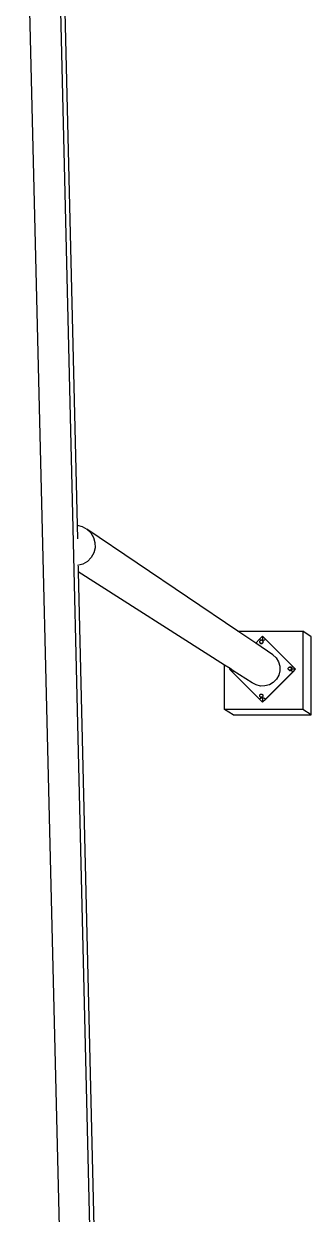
# Model space of a CAD drawing. Header units: inches. Extents: x -1152 to 1243, y -567 to 664.
# Drawn here: x -349.8 to -275.7, y 48.5 to 356 of the extents above; entities that cross this region are included whole.
import ezdxf

# ---------------------------------------------------------------- set-up
doc = ezdxf.new("R2010")
doc.units = ezdxf.units.IN
doc.header["$MEASUREMENT"] = 0

msp = doc.modelspace()

# ---------------------------------------------------------------- linework, layer by layer
for p, q in [((-318.2234, -566.54973), (-344.30649, 529.8555)), ((-338.81336, -28.5092), (-349.8408, 424.37246)), ((-340.76462, 424.37246), (-336.07306, 226.50383)), ((-336.07306, 226.50383), (-334.74476, 226.16555)), ((-336.07306, 226.50383), (-335.98934, 222.97287)), ((-334.74476, 226.16555), (-333.54456, 225.49237)), ((-333.54456, 225.49237), (-332.55949, 224.53148)), ((-294.58022, 199.15057), (-333.54456, 225.49237)), ((-332.55949, 224.53148), (-331.85669, 223.34839)), ((-331.85669, 223.34839), (-331.48403, 222.0237)), ((-331.48403, 222.0237), (-331.46693, 220.64771)), ((-331.80655, 219.31417), (-332.47973, 218.11398)), ((-331.46693, 220.64771), (-331.80655, 219.31417)), ((-335.9484, 216.05345), (-335.98934, 216.05294)), ((-334.62371, 216.4261), (-335.9484, 216.05345)), ((-335.82272, 215.9458), (-335.78724, 214.4493)), ((-333.44062, 217.12891), (-334.62371, 216.4261)), ((-332.47973, 218.11398), (-333.44062, 217.12891)), ((-298.04907, 190.34795), (-335.78724, 214.4493)), ((-335.78724, 214.4493), (-330.13869, -23.78069)), ((-294.58022, 199.15057), (-277.78421, 199.15057)), ((-289.99815, 196.05287), (-294.58022, 199.15057)), ((-289.99815, 196.05287), (-288.98886, 197.06215)), ((-288.98886, 197.06215), (-288.23696, 197.81405)), ((-288.98886, 197.06215), (-288.76864, 196.89317)), ((-288.76864, 196.89317), (-288.51218, 196.78694)), ((-288.22207, 197.80383), (-288.23696, 197.81405)), ((-288.23696, 197.81405), (-287.48507, 197.06215)), ((-288.23696, 197.81405), (-288.23696, 196.75641)), ((-288.22207, 197.80383), (-287.47022, 197.05197)), ((-287.96175, 196.78694), (-287.70529, 196.89317)), ((-287.70529, 196.89317), (-287.48507, 197.06215)), ((-287.48507, 197.06215), (-280.46127, 190.03835)), ((-287.47022, 197.05197), (-287.48507, 197.06215)), ((-287.47022, 197.05197), (-280.44678, 190.02854)), ((-277.78421, 199.15057), (-277.78421, 178.88571)), ((-275.67282, 197.63686), (-277.78421, 199.15057)), ((-275.67282, 177.52603), (-275.67282, 197.63686)), ((-285.53457, 193.03527), (-289.99815, 196.05287)), ((-288.93984, 196.35383), (-288.92595, 196.45935)), ((-288.92595, 196.24831), (-288.93984, 196.35383)), ((-288.92595, 196.45935), (-288.88522, 196.55767)), ((-288.88522, 196.14999), (-288.92595, 196.24831)), ((-288.88522, 196.55767), (-288.82043, 196.64211)), ((-288.8836, 196.14788), (-288.88522, 196.14999)), ((-288.8836, 196.14788), (-288.87705, 196.13206)), ((-288.82043, 196.06555), (-288.8836, 196.14788)), ((-288.87705, 196.13206), (-288.80998, 196.04465)), ((-288.87066, 196.13101), (-288.86688, 196.12189)), ((-288.86688, 196.12189), (-288.80864, 196.04599)), ((-288.82043, 196.64211), (-288.736, 196.7069)), ((-288.80269, 196.05194), (-288.82043, 196.06555)), ((-288.80269, 196.05194), (-288.80998, 196.04465)), ((-288.80864, 196.04599), (-288.80423, 196.04024)), ((-288.80423, 196.04024), (-288.79982, 196.03448)), ((-288.736, 196.00076), (-288.80269, 196.05194)), ((-288.79982, 196.03448), (-288.71241, 195.96742)), ((-288.736, 196.7069), (-288.63767, 196.74762)), ((-288.70522, 195.97987), (-288.736, 196.00076)), ((-288.72829, 195.99757), (-288.736, 196.00076)), ((-288.70522, 195.97987), (-288.72829, 195.99757)), ((-288.63767, 195.96004), (-288.72829, 195.99757)), ((-288.71241, 195.96742), (-288.61063, 195.92526)), ((-288.60691, 195.93915), (-288.70522, 195.97987)), ((-288.63767, 196.74762), (-288.62385, 196.74944)), ((-288.53216, 195.94614), (-288.63767, 195.96004)), ((-288.6208, 196.75071), (-288.62385, 196.74944)), ((-288.53216, 196.76151), (-288.6208, 196.75071)), ((-288.61063, 195.92526), (-288.5014, 195.91088)), ((-288.5014, 195.92526), (-288.60691, 195.93915)), ((-288.51157, 196.76509), (-288.53216, 196.76151)), ((-288.53216, 196.76151), (-288.42664, 196.74762)), ((-288.42664, 195.96004), (-288.53216, 195.94614)), ((-288.51218, 196.78694), (-288.23696, 196.75071)), ((-288.40234, 196.75071), (-288.51157, 196.76509)), ((-288.5014, 195.92526), (-288.5014, 195.95019)), ((-288.39589, 195.93915), (-288.5014, 195.92526)), ((-288.5014, 195.91088), (-288.39217, 195.92526)), ((-288.5014, 195.92238), (-288.5014, 195.92526)), ((-288.5014, 195.91088), (-288.5014, 195.92238)), ((-288.42664, 196.74762), (-288.32831, 196.7069)), ((-288.32831, 196.00076), (-288.42664, 195.96004)), ((-288.30056, 196.70855), (-288.40234, 196.75071)), ((-288.30056, 195.97759), (-288.39589, 195.93915)), ((-288.39217, 195.92526), (-288.29039, 195.96742)), ((-288.29758, 196.68593), (-288.32831, 196.7069)), ((-288.32831, 196.7069), (-288.30499, 196.689)), ((-288.24388, 196.06555), (-288.32831, 196.00076)), ((-288.30499, 196.689), (-288.29758, 196.68593)), ((-288.30499, 196.689), (-288.24388, 196.64211)), ((-288.21315, 196.64148), (-288.30056, 196.70855)), ((-288.21315, 196.04465), (-288.30056, 195.97759)), ((-288.29758, 196.68593), (-288.21315, 196.62115)), ((-288.29039, 195.96742), (-288.20299, 196.03448)), ((-288.24388, 196.64211), (-288.17909, 196.55767)), ((-288.23961, 196.07111), (-288.24388, 196.06555)), ((-288.17909, 196.14999), (-288.23961, 196.07111)), ((-288.23961, 196.07111), (-288.21315, 196.04465)), ((-288.23696, 196.75071), (-287.96175, 196.78694)), ((-288.14609, 196.55408), (-288.21315, 196.64148)), ((-288.21315, 196.62115), (-288.14837, 196.53672)), ((-288.21315, 196.04465), (-288.14609, 196.13206)), ((-288.13592, 196.54391), (-288.20299, 196.63131)), ((-288.20299, 196.03448), (-288.13592, 196.12189)), ((-288.17909, 196.55767), (-288.13836, 196.45935)), ((-288.13836, 196.24831), (-288.17909, 196.14999)), ((-288.14837, 196.53672), (-288.10765, 196.4384)), ((-288.10393, 196.45229), (-288.14609, 196.55408)), ((-288.14609, 196.13206), (-288.10932, 196.22081)), ((-288.13836, 196.45935), (-288.12447, 196.35383)), ((-288.12447, 196.35383), (-288.13836, 196.24831)), ((-288.09376, 196.44213), (-288.13592, 196.54391)), ((-288.13592, 196.12189), (-288.09494, 196.22081)), ((-288.10932, 196.22081), (-288.10765, 196.22739)), ((-288.10765, 196.4384), (-288.09376, 196.3329)), ((-288.09376, 196.3329), (-288.10765, 196.22739)), ((-288.10765, 196.22739), (-288.10393, 196.23384)), ((-288.08955, 196.34307), (-288.10393, 196.45229)), ((-288.10393, 196.23384), (-288.08955, 196.34307)), ((-288.09494, 196.22081), (-288.09376, 196.22367)), ((-288.07938, 196.3329), (-288.09376, 196.44213)), ((-288.09376, 196.22367), (-288.07938, 196.3329)), ((-285.53457, 193.03527), (-284.69129, 192.2127)), ((-284.69129, 192.2127), (-284.08964, 191.19989)), ((-284.08964, 191.19989), (-283.77063, 190.06588)), ((-298.04907, 178.88571), (-298.04907, 190.34795)), ((-296.6174, 189.43362), (-298.04907, 190.34795)), ((-296.76456, 189.28646), (-296.6174, 189.43362)), ((-296.01266, 188.53456), (-296.76456, 189.28646)), ((-296.76456, 189.28646), (-296.38697, 189.28646)), ((-295.78318, 188.90085), (-296.6174, 189.43362)), ((-296.01266, 188.53456), (-295.84368, 188.75479)), ((-288.98886, 181.51076), (-296.01266, 188.53456)), ((-295.84368, 188.75479), (-295.78318, 188.90085)), ((-290.93936, 185.80736), (-295.78318, 188.90085)), ((-280.46127, 188.53456), (-287.48393, 181.5119)), ((-280.44678, 188.52482), (-287.47022, 181.50138)), ((-284.04672, 187.74636), (-284.62301, 186.71892)), ((-283.75599, 188.88795), (-284.04672, 187.74636)), ((-283.77063, 190.06588), (-283.75599, 188.88795)), ((-281.58599, 189.41874), (-281.5721, 189.52425)), ((-281.5721, 189.31322), (-281.58599, 189.41874)), ((-281.5721, 189.52425), (-281.53137, 189.62258)), ((-281.53137, 189.21489), (-281.5721, 189.31322)), ((-281.53137, 189.62258), (-281.46658, 189.70701)), ((-281.46658, 189.13046), (-281.53137, 189.21489)), ((-281.51785, 189.19727), (-281.51382, 189.18753)), ((-281.51382, 189.18753), (-281.45558, 189.11164)), ((-281.46658, 189.70701), (-281.38215, 189.7718)), ((-281.44971, 189.11751), (-281.46658, 189.13046)), ((-281.45558, 189.11164), (-281.45692, 189.1103)), ((-281.45692, 189.1103), (-281.45116, 189.10588)), ((-281.44971, 189.11751), (-281.45558, 189.11164)), ((-281.45558, 189.11164), (-281.45116, 189.10588)), ((-281.45116, 189.10588), (-281.36951, 189.04323)), ((-281.45116, 189.10588), (-281.44675, 189.10013)), ((-281.38215, 189.06567), (-281.44971, 189.11751)), ((-281.44675, 189.10013), (-281.35935, 189.03306)), ((-281.38215, 189.7718), (-281.28382, 189.81253)), ((-281.35216, 189.04552), (-281.38215, 189.06567)), ((-281.37405, 189.06231), (-281.38215, 189.06567)), ((-281.35216, 189.04552), (-281.37405, 189.06231)), ((-281.28382, 189.02494), (-281.37405, 189.06231)), ((-281.36951, 189.04323), (-281.26773, 189.00107)), ((-281.35935, 189.03306), (-281.25756, 188.9909)), ((-281.25384, 189.00479), (-281.35216, 189.04552)), ((-281.28382, 189.81253), (-281.27377, 189.81385)), ((-281.17831, 189.01105), (-281.28382, 189.02494)), ((-281.27377, 189.81385), (-281.17831, 189.82642)), ((-281.26773, 189.81636), (-281.27377, 189.81385)), ((-281.1585, 189.83074), (-281.26773, 189.81636)), ((-281.26773, 189.00107), (-281.1585, 188.98669)), ((-281.25756, 188.9909), (-281.14833, 188.97652)), ((-281.14833, 188.9909), (-281.25384, 189.00479)), ((-281.17831, 189.82642), (-281.07279, 189.81253)), ((-281.07279, 189.02494), (-281.17831, 189.01105)), ((-281.04928, 189.81636), (-281.1585, 189.83074)), ((-281.1585, 188.98669), (-281.14833, 188.98803)), ((-281.14833, 188.9909), (-281.14833, 189.015)), ((-281.04283, 189.00479), (-281.14833, 188.9909)), ((-281.14833, 188.98803), (-281.04928, 189.00107)), ((-281.14833, 188.98803), (-281.14833, 188.9909)), ((-281.14833, 188.97652), (-281.03911, 188.9909)), ((-281.14833, 188.97652), (-281.14833, 188.98803)), ((-281.07279, 189.81253), (-280.97446, 189.7718)), ((-280.97446, 189.06567), (-281.07279, 189.02494)), ((-280.94749, 189.7742), (-281.04928, 189.81636)), ((-281.04928, 189.00107), (-281.04283, 189.00479)), ((-280.94749, 189.04323), (-281.04283, 189.00479)), ((-281.03911, 188.9909), (-280.93732, 189.03306)), ((-280.94451, 189.75157), (-280.97446, 189.7718)), ((-280.97446, 189.7718), (-280.95231, 189.7548)), ((-280.89003, 189.13046), (-280.97446, 189.06567)), ((-280.95231, 189.7548), (-280.94451, 189.75157)), ((-280.95231, 189.7548), (-280.89003, 189.70701)), ((-280.86009, 189.70713), (-280.94749, 189.7742)), ((-280.94749, 189.04323), (-280.86009, 189.1103)), ((-280.94451, 189.75157), (-280.86009, 189.68679)), ((-280.93732, 189.03306), (-280.84992, 189.10013)), ((-280.89003, 189.70701), (-280.82524, 189.62258)), ((-280.82524, 189.21489), (-280.89003, 189.13046)), ((-280.79302, 189.61972), (-280.86009, 189.70713)), ((-280.86009, 189.68679), (-280.79531, 189.60237)), ((-280.79302, 189.1977), (-280.86009, 189.1103)), ((-280.78285, 189.60956), (-280.84992, 189.69696)), ((-280.84992, 189.10013), (-280.78285, 189.18753)), ((-280.82524, 189.62258), (-280.78451, 189.52425)), ((-280.78451, 189.31322), (-280.82524, 189.21489)), ((-280.79531, 189.60237), (-280.75458, 189.50405)), ((-280.75086, 189.51794), (-280.79302, 189.61972)), ((-280.76874, 189.25631), (-280.79302, 189.1977)), ((-280.78451, 189.52425), (-280.77062, 189.41874)), ((-280.77062, 189.41874), (-280.78451, 189.31322)), ((-280.74069, 189.50777), (-280.78285, 189.60956)), ((-280.78285, 189.18753), (-280.74188, 189.28646)), ((-280.74932, 189.46411), (-280.77271, 189.28646)), ((-280.77271, 189.28646), (-280.76874, 189.25631)), ((-280.75626, 189.28646), (-280.76874, 189.25631)), ((-280.76874, 189.25631), (-280.73648, 189.01124)), ((-280.75626, 189.28646), (-280.76701, 189.28646)), ((-280.75458, 189.29304), (-280.75626, 189.28646)), ((-280.74188, 189.28646), (-280.75626, 189.28646)), ((-280.75458, 189.50405), (-280.74932, 189.46411)), ((-280.74069, 189.39855), (-280.75458, 189.29304)), ((-280.75458, 189.29304), (-280.75086, 189.29949)), ((-280.74655, 189.48519), (-280.75086, 189.51794)), ((-280.75086, 189.29949), (-280.73648, 189.40871)), ((-280.74655, 189.48519), (-280.74932, 189.46411)), ((-280.74932, 189.46411), (-280.74069, 189.39855)), ((-280.73648, 189.56167), (-280.74655, 189.48519)), ((-280.73648, 189.40871), (-280.74655, 189.48519)), ((-280.74188, 189.28646), (-280.74069, 189.28932)), ((-279.70937, 189.28646), (-280.74188, 189.28646)), ((-280.72631, 189.39855), (-280.74069, 189.50777)), ((-280.74069, 189.28932), (-280.72631, 189.39855)), ((-280.63025, 189.81813), (-280.73648, 189.56167)), ((-280.73648, 189.01124), (-280.63025, 188.75479)), ((-280.46127, 190.03835), (-280.63025, 189.81813)), ((-280.63025, 188.75479), (-280.46127, 188.53456)), ((-280.46127, 190.03835), (-279.70937, 189.28646)), ((-280.44678, 190.02854), (-280.46127, 190.03835)), ((-280.4573, 188.53853), (-280.46127, 188.53456)), ((-280.44678, 188.52482), (-280.46127, 188.53456)), ((-279.70937, 189.28646), (-280.4573, 188.53853)), ((-280.4573, 188.53853), (-280.44678, 188.52482)), ((-280.44678, 190.02854), (-279.69492, 189.27668)), ((-279.69492, 189.27668), (-280.44678, 188.52482)), ((-279.69492, 189.27668), (-279.70937, 189.28646)), ((-289.91192, 185.23107), (-290.93936, 185.80736)), ((-288.77033, 184.94034), (-289.91192, 185.23107)), ((-287.5924, 184.95498), (-288.77033, 184.94034)), ((-286.45839, 185.27399), (-287.5924, 184.95498)), ((-285.44558, 185.87564), (-286.45839, 185.27399)), ((-284.62301, 186.71892), (-285.44558, 185.87564)), ((-288.76864, 181.67975), (-288.98886, 181.51076)), ((-288.23696, 180.75886), (-288.98886, 181.51076)), ((-288.95001, 182.44772), (-288.93612, 182.55324)), ((-288.93612, 182.34221), (-288.95001, 182.44772)), ((-288.93612, 182.55324), (-288.89539, 182.65157)), ((-288.89539, 182.24388), (-288.93612, 182.34221)), ((-288.89539, 182.65157), (-288.8306, 182.736)), ((-288.87949, 182.22316), (-288.89539, 182.24388)), ((-288.87949, 182.22316), (-288.87705, 182.21726)), ((-288.8306, 182.15945), (-288.87949, 182.22316)), ((-288.87705, 182.21726), (-288.80998, 182.12986)), ((-288.8306, 182.736), (-288.74617, 182.80079)), ((-288.74617, 182.09466), (-288.8306, 182.15945)), ((-288.80998, 182.12986), (-288.72258, 182.06279)), ((-288.51218, 181.78597), (-288.76864, 181.67975)), ((-288.74617, 182.80079), (-288.64784, 182.84152)), ((-288.71539, 182.07525), (-288.74617, 182.09466)), ((-288.73425, 182.08972), (-288.74617, 182.09466)), ((-288.71539, 182.07525), (-288.73425, 182.08972)), ((-288.64784, 182.05393), (-288.73425, 182.08972)), ((-288.72258, 182.06279), (-288.6208, 182.02063)), ((-288.61707, 182.03452), (-288.71539, 182.07525)), ((-288.64784, 182.84152), (-288.54233, 182.85541)), ((-288.54233, 182.04004), (-288.64784, 182.05393)), ((-288.6208, 182.02063), (-288.51157, 182.00625)), ((-288.51157, 182.02063), (-288.61707, 182.03452)), ((-288.54233, 182.85541), (-288.43681, 182.84152)), ((-288.43681, 182.05393), (-288.54233, 182.04004)), ((-288.23696, 181.82221), (-288.51218, 181.78597)), ((-288.51157, 182.02063), (-288.51157, 182.04409)), ((-288.40606, 182.03452), (-288.51157, 182.02063)), ((-288.51157, 182.00625), (-288.40234, 182.02063)), ((-288.51157, 182.00625), (-288.51157, 182.02063)), ((-288.43681, 182.84152), (-288.33848, 182.80079)), ((-288.33848, 182.09466), (-288.43681, 182.05393)), ((-288.30775, 182.07525), (-288.40606, 182.03452)), ((-288.40234, 182.02063), (-288.30056, 182.06279)), ((-288.30775, 182.7813), (-288.33848, 182.80079)), ((-288.33848, 182.80079), (-288.31935, 182.78611)), ((-288.25405, 182.15945), (-288.33848, 182.09466)), ((-288.31935, 182.78611), (-288.30775, 182.7813)), ((-288.31935, 182.78611), (-288.25405, 182.736)), ((-288.30775, 182.7813), (-288.22332, 182.71652)), ((-288.22332, 182.14003), (-288.30775, 182.07525)), ((-288.30056, 182.06279), (-288.21315, 182.12986)), ((-288.25405, 182.736), (-288.18926, 182.65157)), ((-288.18926, 182.24388), (-288.25405, 182.15945)), ((-287.96175, 181.78597), (-288.23696, 181.82221)), ((-287.48507, 181.51076), (-288.23419, 180.76164)), ((-288.22332, 182.71652), (-288.15854, 182.6321)), ((-288.15854, 182.22445), (-288.22332, 182.14003)), ((-287.47022, 181.50138), (-288.22207, 180.74953)), ((-288.14609, 182.63929), (-288.21315, 182.72669)), ((-288.21315, 182.12986), (-288.14609, 182.21726)), ((-288.21315, 182.12986), (-288.21315, 180.75886)), ((-288.18926, 182.65157), (-288.14853, 182.55324)), ((-288.14853, 182.34221), (-288.18926, 182.24388)), ((-288.15854, 182.6321), (-288.11782, 182.53378)), ((-288.11782, 182.32277), (-288.15854, 182.22445)), ((-288.14853, 182.55324), (-288.13464, 182.44772)), ((-288.13464, 182.44772), (-288.14853, 182.34221)), ((-288.10393, 182.5375), (-288.14609, 182.63929)), ((-288.14609, 182.21726), (-288.10393, 182.31905)), ((-288.11782, 182.53378), (-288.10393, 182.42827)), ((-288.10393, 182.42827), (-288.11782, 182.32277)), ((-288.08955, 182.42827), (-288.10393, 182.5375)), ((-288.10393, 182.31905), (-288.08955, 182.42827)), ((-287.70529, 181.67975), (-287.96175, 181.78597)), ((-287.48507, 181.51076), (-287.70529, 181.67975)), ((-287.48393, 181.5119), (-287.48507, 181.51076)), ((-287.47022, 181.50138), (-287.48507, 181.51076)), ((-287.47022, 181.50138), (-287.48393, 181.5119)), ((-295.78364, 177.52603), (-298.04907, 178.88571)), ((-277.78421, 178.88571), (-298.04907, 178.88571)), ((-288.23419, 180.76164), (-288.23696, 180.75886)), ((-288.22207, 180.74953), (-288.23696, 180.75886)), ((-288.22207, 180.74953), (-288.23419, 180.76164)), ((-275.67282, 177.52603), (-277.78421, 178.88571)), ((-295.78364, 177.52603), (-275.67282, 177.52603))]:
    msp.add_line(p, q)

doc.saveas('drawing.dxf')
